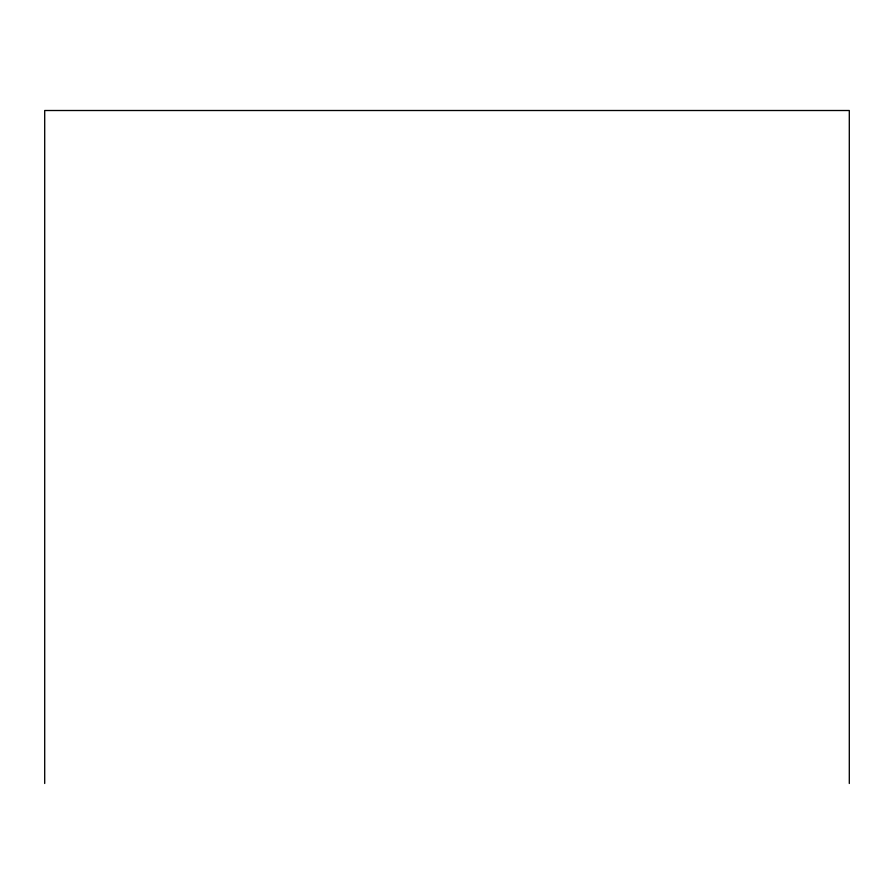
<?xml version="1.0" encoding="UTF-8"?>
<svg xmlns="http://www.w3.org/2000/svg" width="894" height="894" viewBox="0 0 894 894"><rect width="100%" height="100%" fill="white"/><g stroke="black" fill="none" stroke-linecap="round" stroke-linejoin="round"><path stroke-width="1.34" d="M849.3 783.49L849.3 110.51L44.7 110.51L44.7 783.49"/></g></svg>
